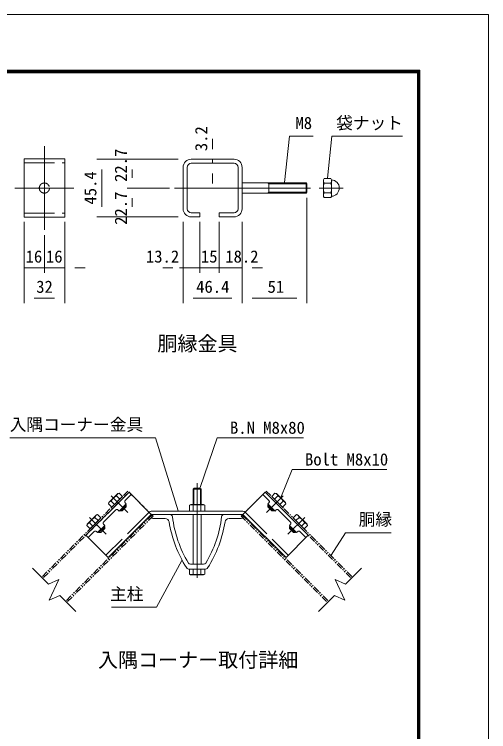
# Model space of a CAD drawing. Units: millimetres, scale not verified, with parts at other scales. Extents: x -4200 to 4200, y -2970 to 2970.
# Drawn here: x 2335 to 4200, y 147 to 2970 of the extents above; entities that cross this region are included whole.
import ezdxf
from ezdxf.enums import TextEntityAlignment as Align

# ---------------------------------------------------------------- set-up
doc = ezdxf.new("R2010")
doc.units = ezdxf.units.MM
doc.header["$LTSCALE"] = 20
for name, pattern in [('DASHED', [7.5, 6, -1.5]), ('USER1', [50.8, 31.75, -6.35, 6.35, -6.35]), ('USER2', [2.5, 1.25, -0.25, 0.25, -0.25, 0.25, -0.25])]:
    doc.linetypes.add(name, pattern=pattern)
for name, color, linetype, lineweight in [('0-0_D-STR1', 1, 'Continuous', 18), ('0-1_D-BMK', 2, 'USER1', 13), ('0-4_D-STR3', 3, 'Continuous', 13), ('0-5_D-STR-TXT', 7, 'Continuous', 9), ('0-6_D-STR-DIM', 7, 'Continuous', 9), ('0-C_D-TTL', 7, 'Continuous', 9)]:
    doc.layers.add(name, color=color, linetype=linetype, lineweight=lineweight)
doc.layers.add('0-8_D-TTL-TXT', color=7, linetype='Continuous')
doc.styles.add('ＭＳ ゴシック', font='')
doc.styles.get('ＭＳ ゴシック').set_extended_font_data('MS Gothic')

msp = doc.modelspace()

# ---------------------------------------------------------------- linework, layer by layer
at = {"layer": '0-0_D-STR1', "linetype": 'USER2'}
for p, q in [((2781.19, 1093.93), (2441.78, 754.52)), ((2785.72, 1089.4), (2446.31, 749.99)), ((2880.19, 994.93), (2781.19, 1093.93)), ((3226.61, 994.93), (3325.61, 1093.93)), ((3321.08, 1089.4), (3660.49, 749.99)), ((3325.61, 1093.93), (3665.02, 754.52)), ((2875.66, 999.46), (2536.25, 660.05)), ((2880.19, 994.93), (2540.78, 655.52)), ((3226.61, 994.93), (3566.02, 655.52)), ((3231.14, 999.46), (3570.55, 660.05))]:
    msp.add_line(p, q, dxfattribs=at)
at = {"layer": '0-0_D-STR1'}
for p, q in [((2946.82, 1001.72), (2873.4, 1001.72)), ((2873.4, 1001.72), (2873.4, 991.72)), ((2873.4, 1001.72), (2873.4, 991.72)), ((3159.98, 1001.72), (3233.4, 1001.72)), ((3233.4, 1001.72), (3233.4, 991.72)), ((2927.7, 985.72), (2879.4, 985.72)), ((3179.1, 985.72), (3227.4, 985.72)), ((3027.63, 805.72), (3079.17, 805.72)), ((3023.38, 785.72), (3083.42, 785.72))]:
    msp.add_line(p, q, dxfattribs=at)
for centre, radius, start, end in [((2879.4, 991.72), 6, 180, 270), ((2946.82, 991.72), 10, 6.88236, 90), ((3417.4, 1048.52), 464, 186.88236, 210.84887), ((2689.4, 1048.52), 464, 329.15113, 353.11764), ((3159.98, 991.72), 10, 90, 173.11764), ((3227.4, 991.72), 6, 270, 0), ((2927.7, 969.72), 16, 9.14137, 90), ((3417.4, 1048.52), 480, 189.14137, 212.26972), ((2689.4, 1048.52), 480, 327.73028, 350.85863), ((3179.1, 969.72), 16, 90, 170.85863), ((3023.38, 799.72), 14, 212.26972, 270), ((3027.63, 815.72), 10, 210.84887, 270), ((3079.17, 815.72), 10, 270, 329.15113), ((3083.42, 799.72), 14, 270, 327.73028)]:
    msp.add_arc(centre, radius, start, end, dxfattribs=at)
at = {"layer": '0-1_D-BMK'}
for p, q in [((2452.87, 2451.3), (2452.87, 2121.3)), ((2336.85, 2286.3), (2568.9, 2286.3)), ((3499.55, 2286.3), (2964.37, 2286.3)), ((3628.39, 2286.3), (3533.19, 2286.3)), ((3053.4, 752.24), (3053.4, 1125.01)), ((2715.09, 1075.18), (2780.99, 1009.28)), ((3391.71, 1075.18), (3325.81, 1009.28)), ((2630.24, 990.32), (2696.13, 924.43)), ((3476.56, 990.32), (3410.67, 924.43))]:
    msp.add_line(p, q, dxfattribs=at)
at = {"layer": '0-4_D-STR3'}
for p, q in [((2372.87, 2401.3), (2532.87, 2401.3)), ((2372.87, 2401.3), (2372.87, 2171.3)), ((2532.87, 2401.3), (2532.87, 2171.3)), ((3198.67, 2399.8), (3030.67, 2399.8)), ((3198.67, 2383.8), (3030.67, 2383.8)), ((2998.67, 2367.8), (2998.67, 2204.8)), ((3014.67, 2367.8), (3014.67, 2204.8)), ((3214.67, 2367.8), (3214.67, 2204.8)), ((3230.67, 2367.8), (3230.67, 2204.8)), ((3550.07, 2316.42), (3550.07, 2256.99)), ((3579.63, 2323.8), (3553.02, 2323.8)), ((3582.57, 2316.42), (3582.57, 2256.99)), ((3482.17, 2306.3), (3230.67, 2306.3)), ((3335.67, 2302.8), (3332.17, 2306.3)), ((3335.67, 2306.3), (3335.67, 2266.3)), ((3485.67, 2302.8), (3335.67, 2302.8)), ((3482.17, 2306.3), (3482.17, 2266.3)), ((3485.67, 2302.8), (3482.17, 2306.3)), ((3485.67, 2302.8), (3485.67, 2269.8)), ((3553.02, 2305.05), (3579.63, 2305.05)), ((3482.17, 2266.3), (3230.67, 2266.3)), ((3332.17, 2266.3), (3335.67, 2269.8)), ((3485.67, 2269.8), (3335.67, 2269.8)), ((3482.17, 2266.3), (3485.67, 2269.8)), ((3553.02, 2267.55), (3579.63, 2267.55)), ((3579.63, 2248.8), (3553.02, 2248.8)), ((3064.67, 2188.8), (3030.67, 2188.8)), ((3064.67, 2188.8), (3064.67, 2172.8)), ((3198.67, 2188.8), (3139.67, 2188.8)), ((3139.67, 2188.8), (3139.67, 2172.8)), ((2372.87, 2171.3), (2532.87, 2171.3)), ((3064.67, 2172.8), (3030.67, 2172.8)), ((3198.67, 2172.8), (3139.67, 2172.8)), ((3037.4, 1100.92), (3042.2, 1105.72)), ((3040.4, 1040.52), (3040.4, 1103.92)), ((3064.6, 1105.72), (3042.2, 1105.72)), ((3069.4, 1100.92), (3064.6, 1105.72)), ((3066.4, 1040.52), (3066.4, 1103.92)), ((2785.72, 1089.4), (2616.01, 919.7)), ((2705.96, 1048.67), (2741.6, 1084.31)), ((2749.38, 1062.11), (2736.36, 1075.14)), ((2741.6, 1084.31), (2746.97, 1085.75)), ((2760, 1072.73), (2746.97, 1085.75)), ((2873.4, 1001.72), (2785.72, 1089.4)), ((3037.4, 1040.52), (3037.4, 1100.92)), ((3069.4, 1100.92), (3037.4, 1100.92)), ((3069.4, 1040.52), (3069.4, 1100.92)), ((3233.4, 1001.72), (3321.08, 1089.4)), ((3321.08, 1089.4), (3490.79, 919.7)), ((3346.8, 1072.73), (3359.83, 1085.75)), ((3357.42, 1062.11), (3370.44, 1075.14)), ((3365.2, 1084.31), (3359.83, 1085.75)), ((3400.84, 1048.67), (3365.2, 1084.31)), ((2705.96, 1048.67), (2704.52, 1043.29)), ((2728.15, 1040.89), (2715.13, 1053.91)), ((2717.54, 1030.27), (2760, 1072.73)), ((3389.26, 1030.27), (3346.8, 1072.73)), ((3378.65, 1040.89), (3391.67, 1053.91)), ((3400.84, 1048.67), (3402.28, 1043.29)), ((2717.54, 1030.27), (2704.52, 1043.29)), ((2749.51, 1018.12), (2752.34, 1015.3)), ((2751.64, 1020.25), (2756.59, 1015.3)), ((2752.34, 1015.3), (2774.97, 1037.92)), ((2759.13, 1015.3), (2774.97, 1031.14)), ((2770.02, 1038.63), (2774.97, 1033.68)), ((2772.14, 1040.75), (2774.97, 1037.92)), ((2774.97, 1037.92), (2774.97, 1031.14)), ((3028.4, 1040.52), (3078.4, 1040.52)), ((3038.39, 1014.52), (3038.39, 1037.62)), ((3068.41, 1014.52), (3068.41, 1037.62)), ((3334.66, 1040.75), (3331.83, 1037.92)), ((3336.78, 1038.63), (3331.83, 1033.68)), ((3331.83, 1037.92), (3331.83, 1031.14)), ((3354.46, 1015.3), (3331.83, 1037.92)), ((3347.67, 1015.3), (3331.83, 1031.14)), ((3355.16, 1020.25), (3350.21, 1015.3)), ((3357.28, 1018.12), (3354.46, 1015.3)), ((3389.26, 1030.27), (3402.28, 1043.29)), ((2621.1, 963.82), (2656.74, 999.46)), ((2664.53, 977.26), (2651.51, 990.28)), ((2656.74, 999.46), (2662.12, 1000.9)), ((2675.14, 987.88), (2662.12, 1000.9)), ((2873.4, 1001.72), (2703.69, 832.01)), ((2752.34, 1015.3), (2759.13, 1015.3)), ((2873.4, 1014.52), (3233.4, 1014.52)), ((3023.38, 1014.52), (3083.42, 1014.52)), ((3037.4, 805.72), (3037.4, 1001.72)), ((3069.4, 805.72), (3069.4, 1001.72)), ((3354.46, 1015.3), (3347.67, 1015.3)), ((3431.66, 987.88), (3444.68, 1000.9)), ((3442.27, 977.26), (3455.29, 990.28)), ((3450.06, 999.46), (3444.68, 1000.9)), ((3485.7, 963.82), (3450.06, 999.46)), ((2621.1, 963.82), (2619.66, 958.44)), ((2643.3, 956.03), (2630.28, 969.05)), ((2632.68, 945.42), (2675.14, 987.88)), ((3474.11, 945.42), (3431.66, 987.88)), ((3463.5, 956.03), (3476.52, 969.05)), ((3485.7, 963.82), (3487.14, 958.44)), ((2632.68, 945.42), (2619.66, 958.44)), ((2664.66, 933.27), (2667.49, 930.44)), ((2666.78, 935.39), (2671.73, 930.44)), ((2667.49, 930.44), (2690.12, 953.07)), ((2674.28, 930.44), (2690.12, 946.28)), ((2685.17, 953.78), (2690.12, 948.83)), ((2687.29, 955.9), (2690.12, 953.07)), ((2690.12, 953.07), (2690.12, 946.28)), ((3419.51, 955.9), (3416.68, 953.07)), ((3421.63, 953.78), (3416.68, 948.83)), ((3416.68, 953.07), (3416.68, 946.28)), ((3439.31, 930.44), (3416.68, 953.07)), ((3432.52, 930.44), (3416.68, 946.28)), ((3440.02, 935.39), (3435.07, 930.44)), ((3442.14, 933.27), (3439.31, 930.44)), ((3474.11, 945.42), (3487.14, 958.44)), ((2703.69, 832.01), (2616.01, 919.7)), ((2667.49, 930.44), (2674.28, 930.44)), ((3403.11, 832.01), (3490.79, 919.7)), ((3439.31, 930.44), (3432.52, 930.44)), ((3023.38, 785.72), (3023.38, 767.3)), ((3083.42, 785.72), (3023.38, 785.72)), ((3028.2, 764.52), (3023.38, 767.3)), ((3078.6, 764.52), (3028.2, 764.52)), ((3038.39, 785.72), (3038.39, 767.3)), ((3068.41, 785.72), (3068.41, 767.3)), ((3078.6, 764.52), (3083.42, 767.3)), ((3083.42, 785.72), (3083.42, 767.3))]:
    msp.add_line(p, q, dxfattribs=at)
at = {"layer": '0-4_D-STR3', "linetype": 'DASHED'}
for p, q in [((2372.87, 2385.3), (2532.87, 2385.3)), ((2372.87, 2187.3), (2532.87, 2187.3)), ((2794.77, 1080.35), (2770.8, 1056.38)), ((3312.03, 1080.35), (3336, 1056.38)), ((2770.8, 1047.89), (2775.04, 1043.65)), ((3336, 1047.89), (3331.76, 1043.65)), ((2733.89, 1019.47), (2685.95, 971.53)), ((2742.37, 1019.47), (2746.62, 1015.23)), ((2775.04, 1043.65), (2746.62, 1015.23)), ((3331.76, 1043.65), (3360.18, 1015.23)), ((3364.43, 1019.47), (3360.18, 1015.23)), ((3372.91, 1019.47), (3420.85, 971.53)), ((2864.35, 1010.77), (2694.64, 841.07)), ((3242.45, 1010.77), (3412.16, 841.07)), ((2685.95, 963.04), (2690.19, 958.8)), ((3420.85, 963.04), (3416.61, 958.8)), ((2649.03, 934.62), (2625.06, 910.64)), ((2657.52, 934.62), (2661.76, 930.37)), ((2690.19, 958.8), (2661.76, 930.37)), ((3416.61, 958.8), (3445.04, 930.37)), ((3449.28, 934.62), (3445.04, 930.37)), ((3457.76, 934.62), (3481.74, 910.64))]:
    msp.add_line(p, q, dxfattribs=at)
at = {"layer": '0-4_D-STR3'}
for points in [[(3023.38, 1014.52), (3023.38, 1037.62), (3028.4, 1040.52)], [(3083.42, 1014.52), (3083.42, 1037.62), (3078.4, 1040.52)], [(2873.4, 1001.72), (3233.4, 1001.72), (3403.11, 832.01)]]:
    msp.add_lwpolyline(points, dxfattribs=at)
at = {"layer": '0-4_D-STR3', "linetype": 'DASHED'}
msp.add_circle((2452.87, 2286.3), 20, dxfattribs=at)
at = {"layer": '0-4_D-STR3'}
for centre, radius, start, end in [((3030.67, 2367.8), 32, 90, 180), ((3198.67, 2367.8), 32, 0, 90), ((3030.67, 2367.8), 16, 90, 180), ((3198.67, 2367.8), 16, 0, 90), ((3565.8, 2314.42), 15.85, 143.74351, 216.25649), ((3566.85, 2314.42), 15.85, 323.74351, 36.25649), ((3580.07, 2286.3), 32.5, 273.45371, 86.41998), ((3611.29, 2286.3), 61.21, 162.16316, 197.83684), ((3521.36, 2286.3), 61.21, 342.16316, 17.83684), ((3566.24, 2258.17), 16.21, 144.67466, 215.32534), ((3566.4, 2258.17), 16.21, 324.67466, 35.32534), ((3030.67, 2204.8), 32, 180, 270), ((3030.67, 2204.8), 16, 180, 270), ((3198.67, 2204.8), 16, 270, 0), ((3198.67, 2204.8), 32, 270, 0), ((2759.23, 1031.04), 49.68, 117.4121, 152.5879), ((2749.42, 1072.69), 13.29, 100.61585, 169.38415), ((3357.38, 1072.69), 13.29, 10.61585, 79.38415), ((3347.57, 1031.04), 49.68, 27.4121, 62.5879), ((2717.58, 1040.84), 13.29, 100.61585, 169.38415), ((3389.22, 1040.84), 13.29, 10.61585, 79.38415), ((3030.88, 1026.65), 13.29, 55.61584, 124.38415), ((3053.4, 990.26), 49.68, 72.4121, 107.5879), ((3075.92, 1026.65), 13.29, 55.61586, 124.38414), ((2674.38, 946.18), 49.68, 117.4121, 152.5879), ((2664.57, 987.84), 13.29, 100.61585, 169.38415), ((2873.4, 1001.72), 12.8, 90, 135), ((3233.4, 1001.72), 12.8, 45, 90), ((3442.23, 987.84), 13.29, 10.61585, 79.38415), ((3432.42, 946.18), 49.68, 27.4121, 62.5879), ((2632.73, 955.99), 13.29, 100.61585, 169.38415), ((3474.07, 955.99), 13.29, 10.61585, 79.38415), ((3030.88, 778.27), 13.29, 235.61585, 304.38415), ((3053.4, 814.66), 49.68, 252.4121, 287.5879), ((3075.92, 778.27), 13.29, 235.61585, 304.38415)]:
    msp.add_arc(centre, radius, start, end, dxfattribs=at)
at = {"layer": '0-4_D-STR3', "linetype": 'DASHED'}
for centre, start, end in [((2775.04, 1052.14), 135, 225), ((3331.76, 1052.14), 315, 45), ((2738.13, 1015.23), 45, 135), ((3368.67, 1015.23), 45, 135), ((2690.19, 967.28), 135, 225), ((3416.61, 967.28), 315, 45), ((2653.28, 930.37), 45, 135), ((3453.52, 930.37), 45, 135)]:
    msp.add_arc(centre, 6, start, end, dxfattribs=at)
at = {"layer": '0-5_D-STR-TXT'}
for points in [[(3509.61, 2490.37), (3416.42, 2490.37), (3397.72, 2308.29)], [(3860.93, 2490.37), (3583.52, 2490.37), (3566.53, 2325.79)], [(2316.66, 1303.24), (2889.29, 1303.24), (2979.63, 1016.43)], [(3471.98, 1303.24), (3131.89, 1303.24), (3065.24, 1107.61)], [(3800.26, 1178.36), (3426.89, 1178.36), (3383.35, 1068.77)], [(3816.51, 929.78), (3637.58, 929.78), (3581.09, 841.21)], [(2716.26, 636.2), (2893.58, 636.2), (2992.89, 820.93)]]:
    msp.add_lwpolyline(points, dxfattribs=at)
at = {"layer": '0-6_D-STR-DIM'}
for p, q in [((3114.67, 2439.8), (3114.67, 2479.8)), ((2978.67, 2399.8), (2658.67, 2399.8)), ((2978.67, 2399.8), (2778.67, 2399.8)), ((3114.67, 2383.8), (3114.67, 2399.8)), ((2678.67, 2359.8), (2678.67, 2212.8)), ((2798.67, 2326.3), (2798.67, 2359.8)), ((3114.67, 2343.8), (3114.67, 2303.8)), ((2944.37, 2286.3), (2778.67, 2286.3)), ((2944.37, 2286.3), (2778.67, 2286.3)), ((2798.67, 2212.8), (2798.67, 2246.3)), ((3485.67, 2248.05), (3485.67, 1832.8)), ((2372.87, 2152.8), (2372.87, 1952.8)), ((2372.87, 2151.3), (2372.87, 1832.8)), ((2532.87, 2152.8), (2532.87, 1952.8)), ((2532.87, 2151.3), (2532.87, 1832.8)), ((2978.67, 2172.8), (2658.67, 2172.8)), ((2978.67, 2172.8), (2778.67, 2172.8)), ((2998.67, 2152.8), (2998.67, 1952.8)), ((2998.67, 2152.8), (2998.67, 1832.8)), ((3064.67, 2152.8), (3064.67, 1952.8)), ((3064.67, 2152.8), (3064.67, 1952.8)), ((3139.67, 2152.8), (3139.67, 1952.8)), ((3139.67, 2152.8), (3139.67, 1952.8)), ((3230.67, 2152.8), (3230.67, 1952.8)), ((3230.67, 2152.8), (3230.67, 1832.8)), ((3230.67, 2152.8), (3230.67, 1832.8)), ((2452.87, 2101.3), (2452.87, 1952.8)), ((2452.87, 2101.3), (2452.87, 1952.8)), ((2412.87, 1972.8), (2372.87, 1972.8)), ((2372.87, 1972.8), (2452.87, 1972.8)), ((2532.87, 1972.8), (2452.87, 1972.8)), ((2492.87, 1972.8), (2532.87, 1972.8)), ((2572.87, 1972.8), (2612.87, 1972.8)), ((2958.67, 1972.8), (2918.67, 1972.8)), ((3024.67, 1972.8), (2984.67, 1972.8)), ((2998.67, 1972.8), (3064.67, 1972.8)), ((3099.67, 1972.8), (3059.67, 1972.8)), ((3064.67, 1972.8), (3139.67, 1972.8)), ((3104.67, 1972.8), (3144.67, 1972.8)), ((3139.67, 1972.8), (3230.67, 1972.8)), ((3179.67, 1972.8), (3219.67, 1972.8)), ((3270.67, 1972.8), (3310.67, 1972.8)), ((2492.87, 1852.8), (2412.87, 1852.8)), ((3038.67, 1852.8), (3190.67, 1852.8)), ((3270.67, 1852.8), (3445.67, 1852.8)), ((2406.43, 789.87), (2469.51, 726.78)), ((3700.37, 789.87), (3637.29, 726.78)), ((2469.51, 726.78), (2510.3, 745.8)), ((2510.3, 745.8), (2472.26, 664.23)), ((2472.26, 664.23), (2513.05, 683.25)), ((2513.05, 683.25), (2576.13, 620.17)), ((3593.75, 683.25), (3530.67, 620.17))]:
    msp.add_line(p, q, dxfattribs=at)
msp.add_lwpolyline([(3637.29, 726.78), (3596.5, 745.8), (3634.54, 664.23), (3593.75, 683.25)], dxfattribs=at)
at = {"layer": '0-C_D-TTL', "color": 2, "lineweight": 18}
msp.add_lwpolyline([(-4200, 2970), (4200, 2970), (4200, -2970), (-4200, -2970)], close=True, dxfattribs=at)
at = {"layer": '0-C_D-TTL'}
for points in [[(-3930, 2750), (3930, 2750), (3930, -2750), (-3930, -2750)], [(-3927.5, 2747.5), (3927.5, 2747.5), (3927.5, -2747.5), (-3927.5, -2747.5)], [(-3925, 2745), (3925, 2745), (3925, -2745), (-3925, -2745)], [(-3922.5, 2742.5), (3922.5, 2742.5), (3922.5, -2742.5), (-3922.5, -2742.5)], [(-3920, 2740), (3920, 2740), (3920, -2740), (-3920, -2740)]]:
    msp.add_lwpolyline(points, close=True, dxfattribs=at)

# ---------------------------------------------------------------- texts
at = {"layer": '0-5_D-STR-TXT', "style": 'ＭＳ ゴシック'}
for s, p in [('袋ナット', (3600.42, 2504.1)), ('M8', (3440.15, 2504.1)), ('入隅コーナー金具', (2316.66, 1316.97)), ('B.N M8x80', (3182.81, 1304.76)), ('Bolt M8x10', (3477.82, 1179.87)), ('胴縁', (3689.01, 943.77)), ('主柱', (2711.18, 649.93))]:
    msp.add_text(s, height=48.09, dxfattribs=at).set_placement(p, align=Align.BOTTOM_LEFT)
at = {"layer": '0-6_D-STR-DIM', "style": 'ＭＳ ゴシック'}
for s, p in [('3.2', (3107.92, 2431.45)), ('22.7', (2791.92, 2310.45)), ('45.4', (2671.92, 2221.42)), ('22.7', (2791.92, 2141.45))]:
    msp.add_text(s, height=48.09, rotation=90, dxfattribs=at).set_placement(p, align=Align.BOTTOM_LEFT)
for s, p in [('16', (2379, 1978.54)), ('16', (2459, 1978.54)), ('13.2', (2852.3, 1978.54)), ('15', (3068.42, 1978.54)), ('18.2', (3164.3, 1978.54)), ('32', (2420.77, 1859.54)), ('46.4', (3049.8, 1859.54)), ('51', (3330.62, 1859.54))]:
    msp.add_text(s, height=48.09, dxfattribs=at).set_placement(p, align=Align.BOTTOM_LEFT)
at = {"layer": '0-8_D-TTL-TXT', "style": 'ＭＳ ゴシック'}
for s, p in [('胴縁金具', (2897.46, 1628.14)), ('入隅コーナー取付詳細', (2663.55, 382.93))]:
    msp.add_text(s, height=57.77, dxfattribs=at).set_placement(p, align=Align.BOTTOM_LEFT)

doc.saveas('drawing.dxf')
